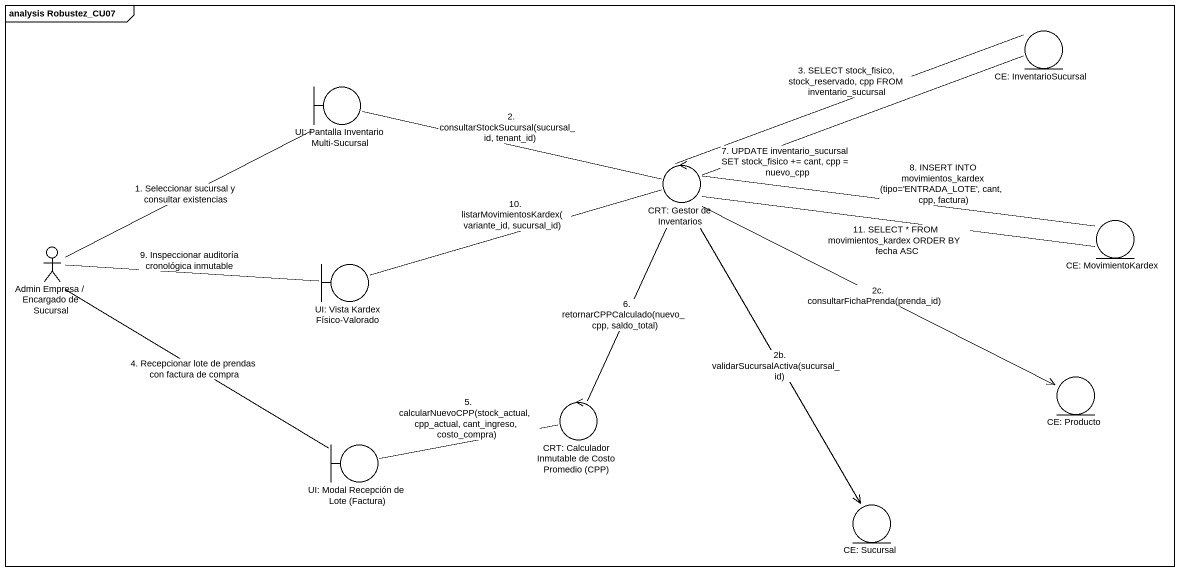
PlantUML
@startuml
mainframe analysis Robustez_CU07
entity "CE: InventarioSucursal" as CE_InventarioSucursal
boundary "UI: Pantalla Inventario Multi-Sucursal" as UI_Pantalla_Inventario
control "CRT: Gestor de Inventarios" as CRT_Gestor_de_Inventarios
actor "Admin Empresa / Encargado de Sucursal" as Admin_Empresa_Encargado_de
entity "CE: MovimientoKardex" as CE_MovimientoKardex
boundary "UI: Vista Kardex Físico-Valorado" as UI_Vista_Kardex_Físico
control "CRT: Calculador Inmutable de Costo Promedio (CPP)" as CRT_Calculador_Inmutable_de
entity "CE: Producto" as CE_Producto
boundary "UI: Modal Recepción de Lote (Factura)" as UI_Modal_Recepción_de_Lote
entity "CE: Sucursal" as CE_Sucursal
UI_Pantalla_Inventario -right- CRT_Gestor_de_Inventarios : 2. consultarStockSucursal(sucursal_id, tenant_id)
CRT_Gestor_de_Inventarios -right- CE_InventarioSucursal : 3. SELECT stock_fisico, stock_reservado, cpp FROM inventario_sucursal
CRT_Gestor_de_Inventarios -right- CE_InventarioSucursal : 7. UPDATE inventario_sucursal SET stock_fisico += cant, cpp = nuevo_cpp
CRT_Gestor_de_Inventarios -right- CE_MovimientoKardex : 8. INSERT INTO movimientos_kardex (tipo='ENTRADA_LOTE', cant, cpp, factura)
CRT_Gestor_de_Inventarios -right- CE_MovimientoKardex : 11. SELECT * FROM movimientos_kardex ORDER BY fecha ASC
CRT_Gestor_de_Inventarios -right-> CE_Producto : 2c. consultarFichaPrenda(prenda_id)
CRT_Gestor_de_Inventarios --> CE_Sucursal : 2b. validarSucursalActiva(sucursal_id)
Admin_Empresa_Encargado_de -right- UI_Pantalla_Inventario : 1. Seleccionar sucursal y consultar existencias
Admin_Empresa_Encargado_de -right- UI_Vista_Kardex_Físico : 9. Inspeccionar auditoría cronológica inmutable
Admin_Empresa_Encargado_de -- UI_Modal_Recepción_de_Lote : 4. Recepcionar lote de prendas con factura de compra
UI_Vista_Kardex_Físico -right- CRT_Gestor_de_Inventarios : 10. listarMovimientosKardex(variante_id, sucursal_id)
CRT_Calculador_Inmutable_de -up- CRT_Gestor_de_Inventarios : 6. retornarCPPCalculado(nuevo_cpp, saldo_total)
UI_Modal_Recepción_de_Lote -right- CRT_Calculador_Inmutable_de : 5. calcularNuevoCPP(stock_actual, cpp_actual, cant_ingreso, costo_compra)
@enduml
